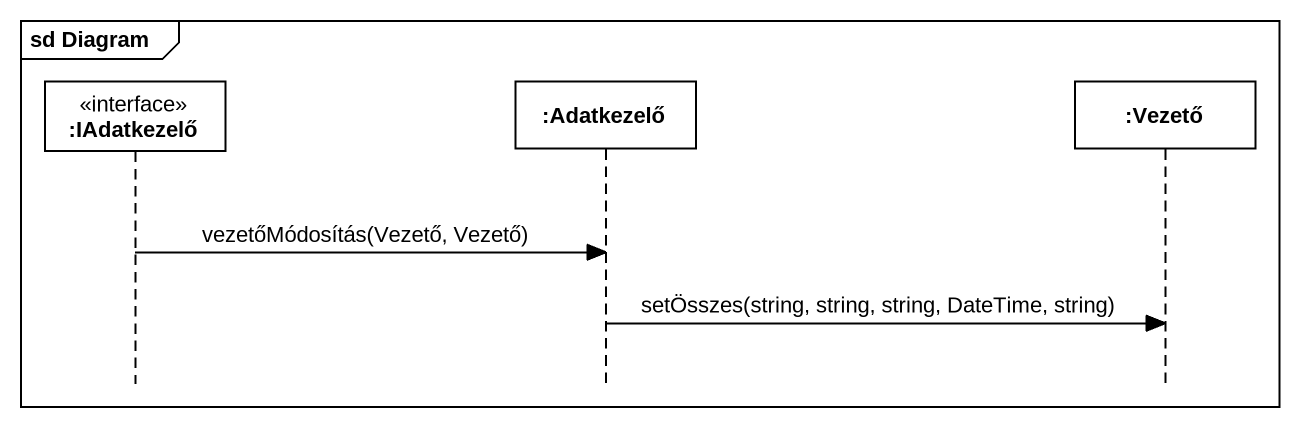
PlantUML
@startuml
mainframe sd Diagram
hide footbox
participant ":IAdatkezelő" as IAdatkezelő <<interface>>
participant ":Adatkezelő" as Adatkezelő
participant ":Vezető" as Vezető

IAdatkezelő -> Adatkezelő : vezetőMódosítás(Vezető, Vezető)
Adatkezelő -> Vezető : setÖsszes(string, string, string, DateTime, string)
@enduml
